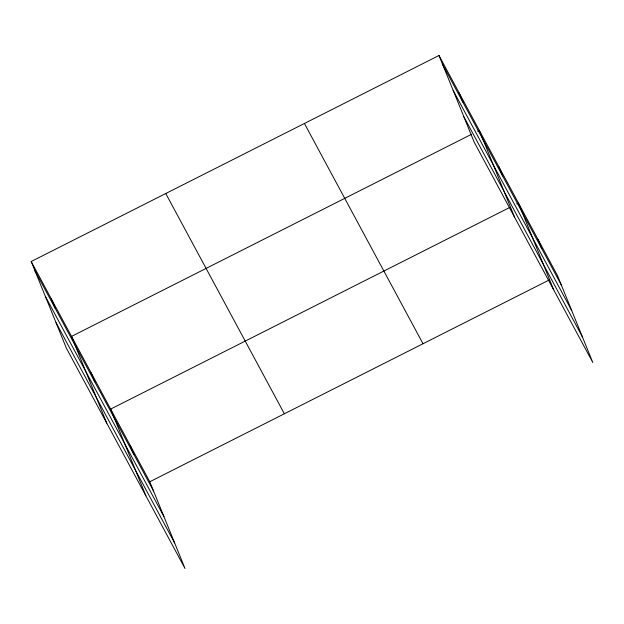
<?xml version="1.0" encoding="UTF-8"?>
<svg xmlns="http://www.w3.org/2000/svg" width="624" height="624" viewBox="0 0 624 624"><rect width="100%" height="100%" fill="white"/><g stroke="black" fill="none" stroke-linecap="round" stroke-linejoin="round"><path stroke-width="0.94" d="M31.2 261.503L149.791 481.767L185.016 568.511L66.425 348.247L31.2 261.503L438.984 55.489L557.575 275.753L592.8 362.497L474.209 142.233L438.984 55.489M471.541 134.3L71.518 336.391L106.743 423.134M477.578 131.251L479.302 130.377L514.527 217.121M509.816 207.425L110.659 409.079L145.883 495.823M516.719 203.939L518.443 203.065L553.667 289.809M149.791 481.767L548.948 280.114M442.744 64.74L561.335 285.004M453.125 90.308L571.717 310.58M463.819 116.657L582.418 336.921M304.418 123.474L423.01 343.738M165.766 193.518L284.365 413.782M34.96 270.754L153.551 491.018M45.341 296.33L163.933 516.594M56.035 322.678L174.634 542.942M538.013 239.413L541.765 248.664M498.872 166.725L502.632 175.976M459.147 92.929L462.899 102.188M130.229 445.427L133.981 454.678M91.088 372.739L94.848 381.989M51.363 298.951L55.115 308.201"/></g></svg>
